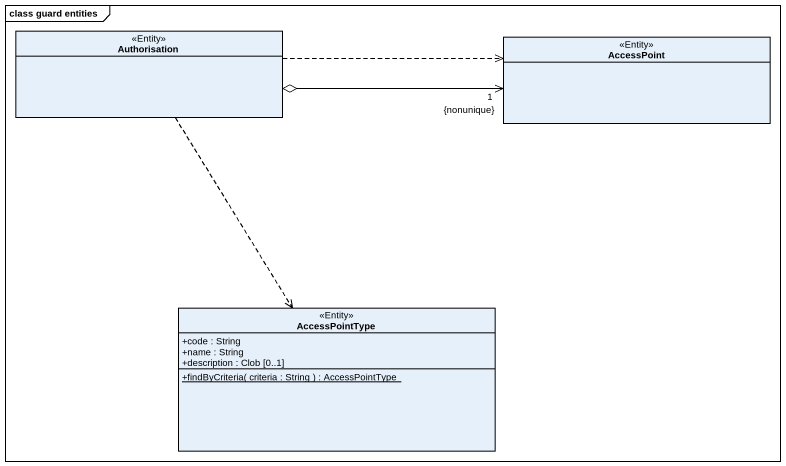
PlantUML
@startuml
mainframe class guard entities
hide circle
hide empty members
skinparam classAttributeIconSize 0
class Authorisation <<Entity>>
class AccessPoint <<Entity>>
class AccessPointType <<Entity>> {
  +code : String
  +name : String
  +description : Clob [0..1]
  {static} +findByCriteria( criteria : String ) : AccessPointType
}
Authorisation o-right-> "1\n{nonunique}" AccessPoint
Authorisation .right.> AccessPoint
Authorisation ..> AccessPointType
@enduml
